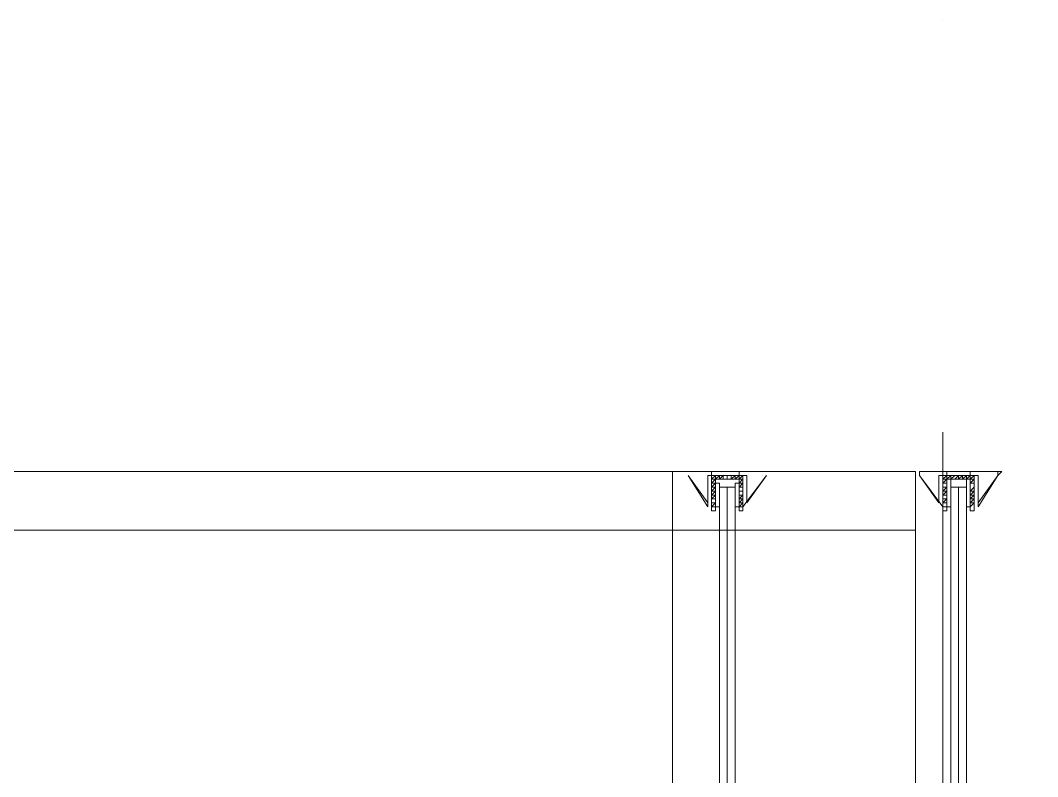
# Model space of a CAD drawing. Header units: millimetres. Extents: x 182 to 575, y -105 to 95.
# Drawn here: x 279.212 to 280.448, y 70.526 to 71.444 of the extents above; entities that cross this region are included whole.
import ezdxf

# ---------------------------------------------------------------- set-up
doc = ezdxf.new("R2010")
doc.units = ezdxf.units.MM
doc.header["$MEASUREMENT"] = 0
doc.layers.add('PDF_Geometry', color=7, linetype='Continuous')
doc.layers.add('PDF_Solid Fills', color=7, linetype='Continuous')

msp = doc.modelspace()

# ---------------------------------------------------------------- hatches: boundary and pattern name
at = {"layer": 'PDF_Solid Fills', "transparency": 33554559}
h = msp.add_hatch(color=256, dxfattribs=at)
h.paths.add_polyline_path([(280.4452, 71.1226), (280.4402, 71.1226), (280.4452, 71.1226)], flags=0)
h.paths.add_polyline_path([(280.4402, 71.1226), (280.4452, 71.1226), (280.4402, 71.1226)], flags=0)
h.paths.add_polyline_path([(280.4427, 71.1176), (280.4477, 71.1176), (280.4427, 71.1176)], flags=0)
h.paths.add_polyline_path([(280.4477, 71.1126), (280.4427, 71.1126), (280.4477, 71.1126)], flags=0)
h = msp.add_hatch(color=256, dxfattribs=at)
h.paths.add_polyline_path([(280.4002, 71.0901), (280.4027, 71.0901), (280.4002, 71.0901)], flags=0)
h.paths.add_polyline_path([(280.4027, 71.0901), (280.4002, 71.0901), (280.4027, 71.0901)], flags=0)
h.paths.add_polyline_path([(280.4052, 71.0901), (280.3952, 71.0901), (280.4052, 71.0901)], flags=0)
h.paths.add_polyline_path([(280.3952, 71.0901), (280.4052, 71.0901), (280.3952, 71.0901)], flags=0)
h = msp.add_hatch(color=256, dxfattribs=at)
h.paths.add_polyline_path([(280.4002, 71.0201), (280.4002, 71.0201), (280.4002, 71.0201)], flags=0)
h.paths.add_polyline_path([(280.4052, 71.0201), (280.3927, 71.0201), (280.4052, 71.0201)], flags=0)
h.paths.add_polyline_path([(280.4077, 71.0176), (280.3902, 71.0176), (280.4077, 71.0176)], flags=0)
h.paths.add_polyline_path([(280.3902, 71.0176), (280.4077, 71.0176), (280.3902, 71.0176)], flags=0)
h = msp.add_hatch(color=256, dxfattribs=at)
h.paths.add_polyline_path([(280.4252, 71.0176), (280.4327, 71.0176), (280.4252, 71.0176)], flags=0)
h.paths.add_polyline_path([(280.4327, 71.0176), (280.4252, 71.0176), (280.4327, 71.0176)], flags=0)
h.paths.add_polyline_path([(280.4377, 71.0151), (280.4202, 71.0151), (280.4377, 71.0151)], flags=0)
h.paths.add_polyline_path([(280.4202, 71.0151), (280.4377, 71.0151), (280.4202, 71.0151)], flags=0)
h = msp.add_hatch(color=256, dxfattribs=at)
h.paths.add_polyline_path([(279.3102, 70.6476), (279.3027, 70.6476), (279.3102, 70.6476)], flags=0)
h.paths.add_polyline_path([(279.3027, 70.6476), (279.3102, 70.6476), (279.3027, 70.6476)], flags=0)
h.paths.add_polyline_path([(279.3027, 70.6476), (279.3077, 70.6476), (279.3027, 70.6476)], flags=0)
h.paths.add_polyline_path([(279.3002, 70.6451), (279.3052, 70.6451), (279.3002, 70.6451)], flags=0)
h.paths.add_polyline_path([(279.3052, 70.6426), (279.3002, 70.6426), (279.3052, 70.6426)], flags=0)
h.paths.add_polyline_path([(279.2977, 70.6401), (279.3027, 70.6401), (279.2977, 70.6401)], flags=0)
h.paths.add_polyline_path([(279.3027, 70.6401), (279.2977, 70.6401), (279.3027, 70.6401)], flags=0)
h = msp.add_hatch(color=256, dxfattribs=at)
h.paths.add_polyline_path([(279.3177, 70.6551), (279.3252, 70.6551), (279.3177, 70.6551)], flags=0)
h.paths.add_polyline_path([(279.3252, 70.6551), (279.3177, 70.6551), (279.3252, 70.6551)], flags=0)
h.paths.add_polyline_path([(279.3152, 70.6551), (279.3277, 70.6551), (279.3152, 70.6551)], flags=0)
h.paths.add_polyline_path([(279.3277, 70.6551), (279.3152, 70.6551), (279.3277, 70.6551)], flags=0)
h.paths.add_polyline_path([(279.3127, 70.6551), (279.3302, 70.6551), (279.3127, 70.6551)], flags=0)
h = msp.add_hatch(color=256, dxfattribs=at)
h.paths.add_polyline_path([(279.2227, 70.6401), (279.2252, 70.6401), (279.2227, 70.6401)], flags=0)
h.paths.add_polyline_path([(279.2252, 70.6376), (279.2202, 70.6376), (279.2252, 70.6376)], flags=0)
h.paths.add_polyline_path([(279.2202, 70.6376), (279.2252, 70.6376), (279.2202, 70.6376)], flags=0)
h = msp.add_hatch(color=256, dxfattribs=at)
h.paths.add_polyline_path([(279.2952, 70.6351), (279.3002, 70.6351), (279.2952, 70.6351)], flags=0)
h.paths.add_polyline_path([(279.3002, 70.6326), (279.2952, 70.6326), (279.3002, 70.6326)], flags=0)
h.paths.add_polyline_path([(279.2952, 70.6301), (279.3002, 70.6301), (279.2952, 70.6301)], flags=0)
h.paths.add_polyline_path([(279.3002, 70.6301), (279.2952, 70.6301), (279.3002, 70.6301)], flags=0)
h.paths.add_polyline_path([(279.2952, 70.6276), (279.3002, 70.6276), (279.2952, 70.6276)], flags=0)
h.paths.add_polyline_path([(279.3002, 70.6276), (279.2952, 70.6276), (279.3002, 70.6276)], flags=0)
h.paths.add_polyline_path([(279.3002, 70.6251), (279.2927, 70.6251), (279.3002, 70.6251)], flags=0)
h = msp.add_hatch(color=256, dxfattribs=at)
h.paths.add_polyline_path([(279.2202, 70.6151), (279.2152, 70.6151), (279.2202, 70.6151)], flags=0)
h.paths.add_polyline_path([(279.2152, 70.6151), (279.2202, 70.6151), (279.2152, 70.6151)], flags=0)
h.paths.add_polyline_path([(279.2202, 70.6076), (279.2152, 70.6076), (279.2202, 70.6076)], flags=0)
h.paths.add_polyline_path([(279.2152, 70.6076), (279.2202, 70.6076), (279.2152, 70.6076)], flags=0)
h = msp.add_hatch(color=256, dxfattribs=at)
h.paths.add_polyline_path([(279.3002, 70.6201), (279.2952, 70.6201), (279.3002, 70.6201)], flags=0)
h.paths.add_polyline_path([(279.2952, 70.6201), (279.3002, 70.6201), (279.2952, 70.6201)], flags=0)
h.paths.add_polyline_path([(279.3002, 70.6151), (279.2952, 70.6151), (279.3002, 70.6151)], flags=0)
h.paths.add_polyline_path([(279.2952, 70.6151), (279.3002, 70.6151), (279.2952, 70.6151)], flags=0)
h.paths.add_polyline_path([(279.2952, 70.6126), (279.3027, 70.6126), (279.2952, 70.6126)], flags=0)
h.paths.add_polyline_path([(279.3027, 70.6126), (279.2952, 70.6126), (279.3027, 70.6126)], flags=0)
h.paths.add_polyline_path([(279.2977, 70.6101), (279.3027, 70.6101), (279.2977, 70.6101)], flags=0)
h.paths.add_polyline_path([(279.3027, 70.6101), (279.2977, 70.6101), (279.3027, 70.6101)], flags=0)
h = msp.add_hatch(color=256, dxfattribs=at)
h.paths.add_polyline_path([(279.3302, 70.6151), (279.3352, 70.6151), (279.3302, 70.6151)], flags=0)
h.paths.add_polyline_path([(279.3352, 70.6151), (279.3302, 70.6151), (279.3352, 70.6151)], flags=0)
h.paths.add_polyline_path([(279.3302, 70.6126), (279.3352, 70.6126), (279.3302, 70.6126)], flags=0)
h.paths.add_polyline_path([(279.3352, 70.6126), (279.3302, 70.6126), (279.3352, 70.6126)], flags=0)
h.paths.add_polyline_path([(279.3277, 70.6101), (279.3327, 70.6101), (279.3277, 70.6101)], flags=0)
h.paths.add_polyline_path([(279.3327, 70.6101), (279.3277, 70.6101), (279.3327, 70.6101)], flags=0)
h.paths.add_polyline_path([(279.3277, 70.6101), (279.3327, 70.6101), (279.3277, 70.6101)], flags=0)
h = msp.add_hatch(color=256, dxfattribs=at)
h.paths.add_polyline_path([(279.3252, 70.6026), (279.3052, 70.6026), (279.3252, 70.6026)], flags=0)
h.paths.add_polyline_path([(279.3052, 70.6026), (279.3252, 70.6026), (279.3052, 70.6026)], flags=0)
h.paths.add_polyline_path([(279.3227, 70.6026), (279.3077, 70.6026), (279.3227, 70.6026)], flags=0)
h.paths.add_polyline_path([(279.3077, 70.6026), (279.3227, 70.6026), (279.3077, 70.6026)], flags=0)
h.paths.add_polyline_path([(279.3202, 70.6001), (279.3102, 70.6001), (279.3202, 70.6001)], flags=0)
h.paths.add_polyline_path([(279.3102, 70.6001), (279.3202, 70.6001), (279.3102, 70.6001)], flags=0)
h = msp.add_hatch(color=256, dxfattribs=at)
h.paths.add_polyline_path([(279.2477, 70.5426), (279.2452, 70.5426), (279.2477, 70.5426)], flags=0)
h.paths.add_polyline_path([(279.2427, 70.5401), (279.2477, 70.5401), (279.2427, 70.5401)], flags=0)
h.paths.add_polyline_path([(279.2477, 70.5376), (279.2427, 70.5376), (279.2477, 70.5376)], flags=0)
h.paths.add_polyline_path([(279.2427, 70.5376), (279.2477, 70.5376), (279.2427, 70.5376)], flags=0)
h.paths.add_polyline_path([(279.2477, 70.5376), (279.2427, 70.5376), (279.2477, 70.5376)], flags=0)

# ---------------------------------------------------------------- linework, layer by layer
at = {"layer": 'PDF_Geometry', "lineweight": 13}
for points in [[(280.3326, 71.4443), (280.3326, 71.4443)], [(280.3326, 69.9443), (280.3326, 70.9443)], [(280.1135, 70.8967), (280.0707, 70.8967), (280.0231, 70.8967), (280.0707, 70.8967), (280.0231, 70.8967)], [(280.3373, 70.892), (280.3326, 70.8872), (280.3326, 70.892), (280.3326, 70.8539), (280.304, 70.892), (280.304, 70.8967), (280.3088, 70.8967), (280.3516, 70.8967), (280.3993, 70.8967), (280.3993, 70.892), (280.3754, 70.8539), (280.3754, 70.892), (280.3754, 70.8539), (280.3993, 70.892), (280.404, 70.8967), (280.3993, 70.8967), (280.3516, 70.8967), (280.3993, 70.8967), (280.3993, 70.892), (280.3754, 70.8539), (280.3754, 70.892)], [(280.0469, 70.892), (280.0469, 70.8539), (280.0231, 70.892)], [(280.0516, 70.892), (280.0516, 70.892)], [(280.0516, 70.892), (280.0516, 70.8872), (280.0564, 70.892), (280.0564, 70.8872), (280.0516, 70.8872), (280.0516, 70.8824), (280.0516, 70.8872)], [(280.0564, 70.892), (280.0612, 70.892), (280.0564, 70.8872), (280.0516, 70.8824)], [(280.0516, 70.8872), (280.0516, 70.8872)], [(280.0564, 70.8872), (280.0564, 70.8872)], [(280.0564, 70.8872), (280.0564, 70.8872)], [(280.0659, 70.892), (280.0659, 70.8872), (280.0659, 70.892), (280.0612, 70.8872), (280.0612, 70.892)], [(280.0612, 70.8872), (280.0612, 70.8872)], [(280.0612, 70.8872), (280.0612, 70.8872)], [(280.0659, 70.892), (280.0659, 70.892)], [(280.0754, 70.892), (280.0754, 70.8872), (280.0707, 70.8872), (280.0707, 70.892), (280.0707, 70.8872), (280.0659, 70.8872)], [(280.0659, 70.8872), (280.0659, 70.8872)], [(280.0659, 70.8872), (280.0659, 70.8872)], [(280.0707, 70.892), (280.0707, 70.892)], [(280.0707, 70.892), (280.0707, 70.892)], [(280.0707, 70.8872), (280.0707, 70.8872)], [(280.0707, 70.8872), (280.0707, 70.8872)], [(280.0754, 70.892), (280.0754, 70.892)], [(280.0754, 70.892), (280.0754, 70.892)], [(280.0802, 70.892), (280.0802, 70.892)], [(280.0802, 70.892), (280.085, 70.892), (280.0802, 70.8872), (280.085, 70.8872), (280.085, 70.892)], [(280.0802, 70.8872), (280.0802, 70.8872)], [(280.0897, 70.892), (280.0897, 70.8872), (280.085, 70.8872), (280.0897, 70.892), (280.0897, 70.8539), (280.1183, 70.892)], [(280.085, 70.8824), (280.0897, 70.8872), (280.0897, 70.8824), (280.085, 70.8824), (280.085, 70.8777), (280.0897, 70.8824)], [(280.085, 70.8824), (280.085, 70.8824)], [(280.0897, 70.8824), (280.0897, 70.8824)], [(280.1135, 70.892), (280.1135, 70.892)], [(280.1135, 70.892), (280.1135, 70.892)], [(280.1135, 70.892), (280.1135, 70.892)], [(280.3469, 70.892), (280.3421, 70.8872), (280.3421, 70.892), (280.3373, 70.8872), (280.3373, 70.8824), (280.3326, 70.8824), (280.3326, 70.8777)], [(280.3326, 70.8872), (280.3326, 70.8872)], [(280.3373, 70.8777), (280.3326, 70.8729), (280.3326, 70.8777), (280.3373, 70.8777), (280.3373, 70.8824)], [(280.3373, 70.8824), (280.3373, 70.8824)], [(280.3421, 70.8872), (280.3469, 70.8872), (280.3516, 70.892), (280.3516, 70.8872), (280.3469, 70.8872)], [(280.3469, 70.892), (280.3469, 70.892)], [(280.3469, 70.892), (280.3469, 70.892)], [(280.3469, 70.892), (280.3469, 70.892)], [(280.3469, 70.8872), (280.3469, 70.8872)], [(280.3516, 70.892), (280.3516, 70.892)], [(280.3612, 70.892), (280.3612, 70.8872), (280.3564, 70.8872), (280.3612, 70.892), (280.3564, 70.892), (280.3564, 70.8872), (280.3516, 70.8872), (280.3564, 70.892)], [(280.3516, 70.8872), (280.3516, 70.8872)], [(280.3564, 70.892), (280.3564, 70.892)], [(280.3612, 70.8872), (280.3612, 70.8872)], [(280.3659, 70.892), (280.3659, 70.892)], [(280.3659, 70.8872), (280.3659, 70.8872)], [(280.3659, 70.8824), (280.3707, 70.8824), (280.3659, 70.8824), (280.3707, 70.8872)], [(280.3707, 70.892), (280.3707, 70.892)], [(280.3707, 70.8872), (280.3707, 70.8872)], [(280.3707, 70.8872), (280.3707, 70.8872)], [(280.3707, 70.8872), (280.3707, 70.8872)], [(280.3707, 70.8777), (280.3707, 70.8824)], [(280.3707, 70.8824), (280.3707, 70.8824)], [(280.0516, 70.8777), (280.0516, 70.8729), (280.0516, 70.8777), (280.0564, 70.8777), (280.0516, 70.8729)], [(280.0564, 70.8777), (280.0564, 70.8777)], [(280.0564, 70.8729), (280.0564, 70.8729)], [(280.085, 70.8729), (280.0897, 70.8729), (280.085, 70.8729), (280.085, 70.8777), (280.0897, 70.8777)], [(280.085, 70.8729), (280.085, 70.8729)], [(280.085, 70.8586), (280.0897, 70.8634), (280.085, 70.8634), (280.0897, 70.8681), (280.085, 70.8681), (280.0897, 70.8681), (280.0897, 70.8729)], [(280.0897, 70.8777), (280.0897, 70.8777)], [(280.0897, 70.8777), (280.0897, 70.8777)], [(280.0897, 70.8777), (280.0897, 70.8777)], [(280.0897, 70.8729), (280.0897, 70.8729)], [(280.3326, 70.8777), (280.3326, 70.8777)], [(280.3373, 70.8729), (280.3326, 70.8681), (280.3326, 70.8729), (280.3373, 70.8729), (280.3326, 70.8729)], [(280.3373, 70.8777), (280.3373, 70.8777)], [(280.3373, 70.8729), (280.3373, 70.8729)], [(280.3659, 70.8777), (280.3659, 70.8777)], [(280.3659, 70.8777), (280.3659, 70.8777)], [(280.3707, 70.8729), (280.3659, 70.8729), (280.3707, 70.8777), (280.3707, 70.8729), (280.3659, 70.8729)], [(280.3707, 70.8777), (280.3707, 70.8777)], [(280.0516, 70.8681), (280.0516, 70.8681)], [(280.0564, 70.8634), (280.0516, 70.8634), (280.0516, 70.8681), (280.0564, 70.8681), (280.0516, 70.8634), (280.0516, 70.8586), (280.0516, 70.8634)], [(280.0516, 70.8634), (280.0516, 70.8634)], [(280.0516, 70.8586), (280.0516, 70.8586)], [(280.0516, 70.8586), (280.0564, 70.8586), (280.0516, 70.8586), (280.0516, 70.8539), (280.0564, 70.8586)], [(280.0564, 70.8681), (280.0564, 70.8681)], [(280.0564, 70.8634), (280.0564, 70.8634)], [(280.085, 70.8681), (280.085, 70.8681)], [(280.085, 70.8681), (280.085, 70.8681)], [(280.085, 70.8634), (280.085, 70.8634)], [(280.085, 70.8491), (280.085, 70.8539), (280.0897, 70.8539), (280.0897, 70.8586), (280.085, 70.8539), (280.085, 70.8586), (280.0897, 70.8586), (280.0897, 70.8634)], [(280.085, 70.8586), (280.085, 70.8586)], [(280.3326, 70.8681), (280.3326, 70.8681)], [(280.3326, 70.8681), (280.3373, 70.8681), (280.3373, 70.8634), (280.3326, 70.8634), (280.3373, 70.8634), (280.3326, 70.8586), (280.3373, 70.8586), (280.3373, 70.8539), (280.3326, 70.8539), (280.3326, 70.8491)], [(280.3326, 70.8634), (280.3326, 70.8634)], [(280.3326, 70.8634), (280.3326, 70.8634)], [(280.3326, 70.8586), (280.3326, 70.8586)], [(280.3326, 70.8539), (280.3326, 70.8586)], [(280.3373, 70.8681), (280.3373, 70.8681)], [(280.3373, 70.8586), (280.3373, 70.8586)], [(280.3659, 70.8681), (280.3659, 70.8681)], [(280.3707, 70.8634), (280.3707, 70.8586), (280.3659, 70.8586), (280.3707, 70.8634), (280.3707, 70.8681)], [(280.3659, 70.8586), (280.3659, 70.8634)], [(280.3659, 70.8539), (280.3707, 70.8586), (280.3707, 70.8539), (280.3707, 70.8586)], [(280.0516, 70.8539), (280.0516, 70.8539)], [(280.0516, 70.8491), (280.0516, 70.8539), (280.0564, 70.8539), (280.0564, 70.8491)], [(280.0516, 70.8491), (280.0516, 70.8491)], [(280.0564, 70.8539), (280.0564, 70.8539)], [(280.0897, 70.8539), (280.0897, 70.8491)], [(280.3326, 70.8539), (280.3326, 70.8539)], [(280.3326, 70.8539), (280.3326, 70.8539)], [(280.3707, 70.8491), (280.3707, 70.8539), (280.3707, 70.8491)]]:
    msp.add_lwpolyline(points, dxfattribs=at)
at = {"layer": 'PDF_Geometry', "lineweight": 0}
for points in [[(280.004, 70.8967), (280.004, 70.8253), (278.6564, 70.8253), (278.6564, 70.8967)], [(280.0516, 70.8967), (280.0707, 70.8967), (280.085, 70.8967), (280.0707, 70.8967)], [(280.3373, 70.8967), (280.3516, 70.8967), (280.3659, 70.8967), (280.3516, 70.8967)], [(280.0516, 70.892), (280.0707, 70.892), (280.085, 70.892), (280.0707, 70.892)], [(280.3373, 70.892), (280.3516, 70.892), (280.3659, 70.892), (280.3516, 70.892)], [(280.3659, 70.8539), (280.3659, 70.8872), (280.3659, 70.8539), (280.3659, 70.8872)], [(278.6564, 70.8253), (280.004, 70.8253), (280.004, 69.8396), (278.6564, 69.8396)]]:
    msp.add_lwpolyline(points, close=True, dxfattribs=at)
at = {"layer": 'PDF_Geometry', "lineweight": 20}
for points in [[(278.7993, 70.8967), (278.7993, 70.8253), (280.2993, 70.8253), (280.2993, 70.8967)], [(280.0707, 70.8967), (280.0231, 70.8967)], [(280.0707, 70.8967), (280.1135, 70.8967)], [(280.3516, 70.8967), (280.3088, 70.8967)], [(280.3516, 70.8967), (280.3993, 70.8967)], [(280.085, 70.8491), (280.085, 70.8872), (280.0564, 70.8872), (280.0564, 70.8491), (280.0516, 70.8491), (280.0516, 70.892), (280.0897, 70.892), (280.0897, 70.8491)], [(280.0564, 70.8824), (280.0612, 70.8824), (280.0612, 70.8539), (280.0564, 70.8539)], [(280.085, 70.8824), (280.0802, 70.8824), (280.0802, 70.8539), (280.085, 70.8539)], [(280.0897, 70.892), (280.0897, 70.8539), (280.1183, 70.892), (280.0945, 70.8586), (280.0945, 70.892)], [(280.3278, 70.892), (280.3326, 70.892), (280.3326, 70.8539), (280.304, 70.892), (280.3278, 70.8586)], [(280.3659, 70.8491), (280.3659, 70.8872), (280.3373, 70.8872), (280.3373, 70.8491), (280.3326, 70.8491), (280.3326, 70.892), (280.3707, 70.892), (280.3707, 70.8491)], [(280.3373, 70.8872), (280.3421, 70.8872), (280.3421, 70.8539), (280.3373, 70.8539)], [(280.3659, 70.8872), (280.3612, 70.8872), (280.3612, 70.8539), (280.3659, 70.8539)]]:
    msp.add_lwpolyline(points, close=True, dxfattribs=at)
at = {"layer": 'PDF_Geometry', "lineweight": 13}
for points in [[(280.0516, 70.892), (280.0516, 70.8967), (280.085, 70.8967), (280.085, 70.892)], [(280.0707, 70.8967), (280.1135, 70.8967)], [(280.3516, 70.8967), (280.3088, 70.8967), (280.304, 70.8967), (280.304, 70.892), (280.3326, 70.8539), (280.3326, 70.892), (280.3326, 70.8539), (280.304, 70.892), (280.304, 70.8967), (280.3088, 70.8967)], [(280.3373, 70.8967), (280.3659, 70.8967), (280.3659, 70.892), (280.3373, 70.892)], [(280.0231, 70.892), (280.0469, 70.8539), (280.0469, 70.892), (280.0469, 70.8539)], [(280.0564, 70.8824), (280.0516, 70.8777), (280.0516, 70.8824)], [(280.0802, 70.892), (280.0802, 70.8872), (280.0754, 70.8872)], [(280.1183, 70.892), (280.0897, 70.8539), (280.0897, 70.892), (280.0897, 70.8539)], [(280.3373, 70.8872), (280.3373, 70.892), (280.3373, 70.8872), (280.3326, 70.8872), (280.3326, 70.8824)], [(280.3659, 70.892), (280.3659, 70.8872), (280.3612, 70.8872)], [(280.3707, 70.892), (280.3707, 70.8872), (280.3659, 70.8872)], [(280.0564, 70.8729), (280.0516, 70.8681), (280.0516, 70.8729)], [(280.0612, 69.7777), (280.0707, 69.7777), (280.0707, 70.8777), (280.0612, 70.8777)], [(280.0612, 69.7777), (280.0707, 69.7777), (280.0707, 70.8777), (280.0612, 70.8777)], [(280.0802, 69.7777), (280.0707, 69.7777), (280.0707, 70.8777), (280.0802, 70.8777)], [(280.0802, 69.7777), (280.0707, 69.7777), (280.0707, 70.8777), (280.0802, 70.8777)], [(280.3421, 69.7777), (280.3516, 69.7777), (280.3516, 70.8777), (280.3421, 70.8777)], [(280.3421, 69.7777), (280.3516, 69.7777), (280.3516, 70.8777), (280.3421, 70.8777)], [(280.3612, 69.7777), (280.3516, 69.7777), (280.3516, 70.8777), (280.3612, 70.8777)], [(280.3612, 69.7777), (280.3516, 69.7777), (280.3516, 70.8777), (280.3612, 70.8777)], [(280.3707, 70.8729), (280.3659, 70.8681), (280.3707, 70.8681)], [(280.3707, 70.8681), (280.3707, 70.8634), (280.3659, 70.8634)], [(280.3373, 70.8539), (280.3373, 70.8491)], [(278.7993, 70.8253), (280.2993, 70.8253), (280.2993, 69.8348), (278.7993, 69.8348)]]:
    msp.add_lwpolyline(points, close=True, dxfattribs=at)
at = {"layer": 'PDF_Geometry', "lineweight": 20}
for points in [[(280.2993, 70.8967), (280.2993, 70.8253)], [(280.0469, 70.8539), (280.0231, 70.892), (280.0469, 70.8586), (280.0469, 70.892), (280.0516, 70.892), (280.0516, 70.8539)], [(280.1135, 70.892), (280.1135, 70.892)], [(280.1135, 70.892), (280.1135, 70.892)], [(280.3088, 70.892), (280.3088, 70.892)], [(280.3088, 70.892), (280.3088, 70.892)], [(280.3754, 70.8539), (280.3993, 70.892), (280.3754, 70.8586), (280.3754, 70.892), (280.3707, 70.892), (280.3707, 70.8539)]]:
    msp.add_lwpolyline(points, dxfattribs=at)
at = {"layer": 'PDF_Geometry', "lineweight": 0}
for points in [[(280.0564, 70.8539), (280.0564, 70.8824), (280.0564, 70.8539), (280.0564, 70.8824)], [(280.0612, 70.8539), (280.0612, 70.8824)], [(280.0802, 70.8539), (280.0802, 70.8824), (280.0802, 70.8539)], [(280.085, 70.8539), (280.085, 70.8824), (280.085, 70.8539)], [(280.3373, 70.8539), (280.3373, 70.8872)], [(280.3421, 70.8539), (280.3421, 70.8872), (280.3421, 70.8539), (280.3421, 70.8872)]]:
    msp.add_lwpolyline(points, dxfattribs=at)

doc.saveas('drawing.dxf')
